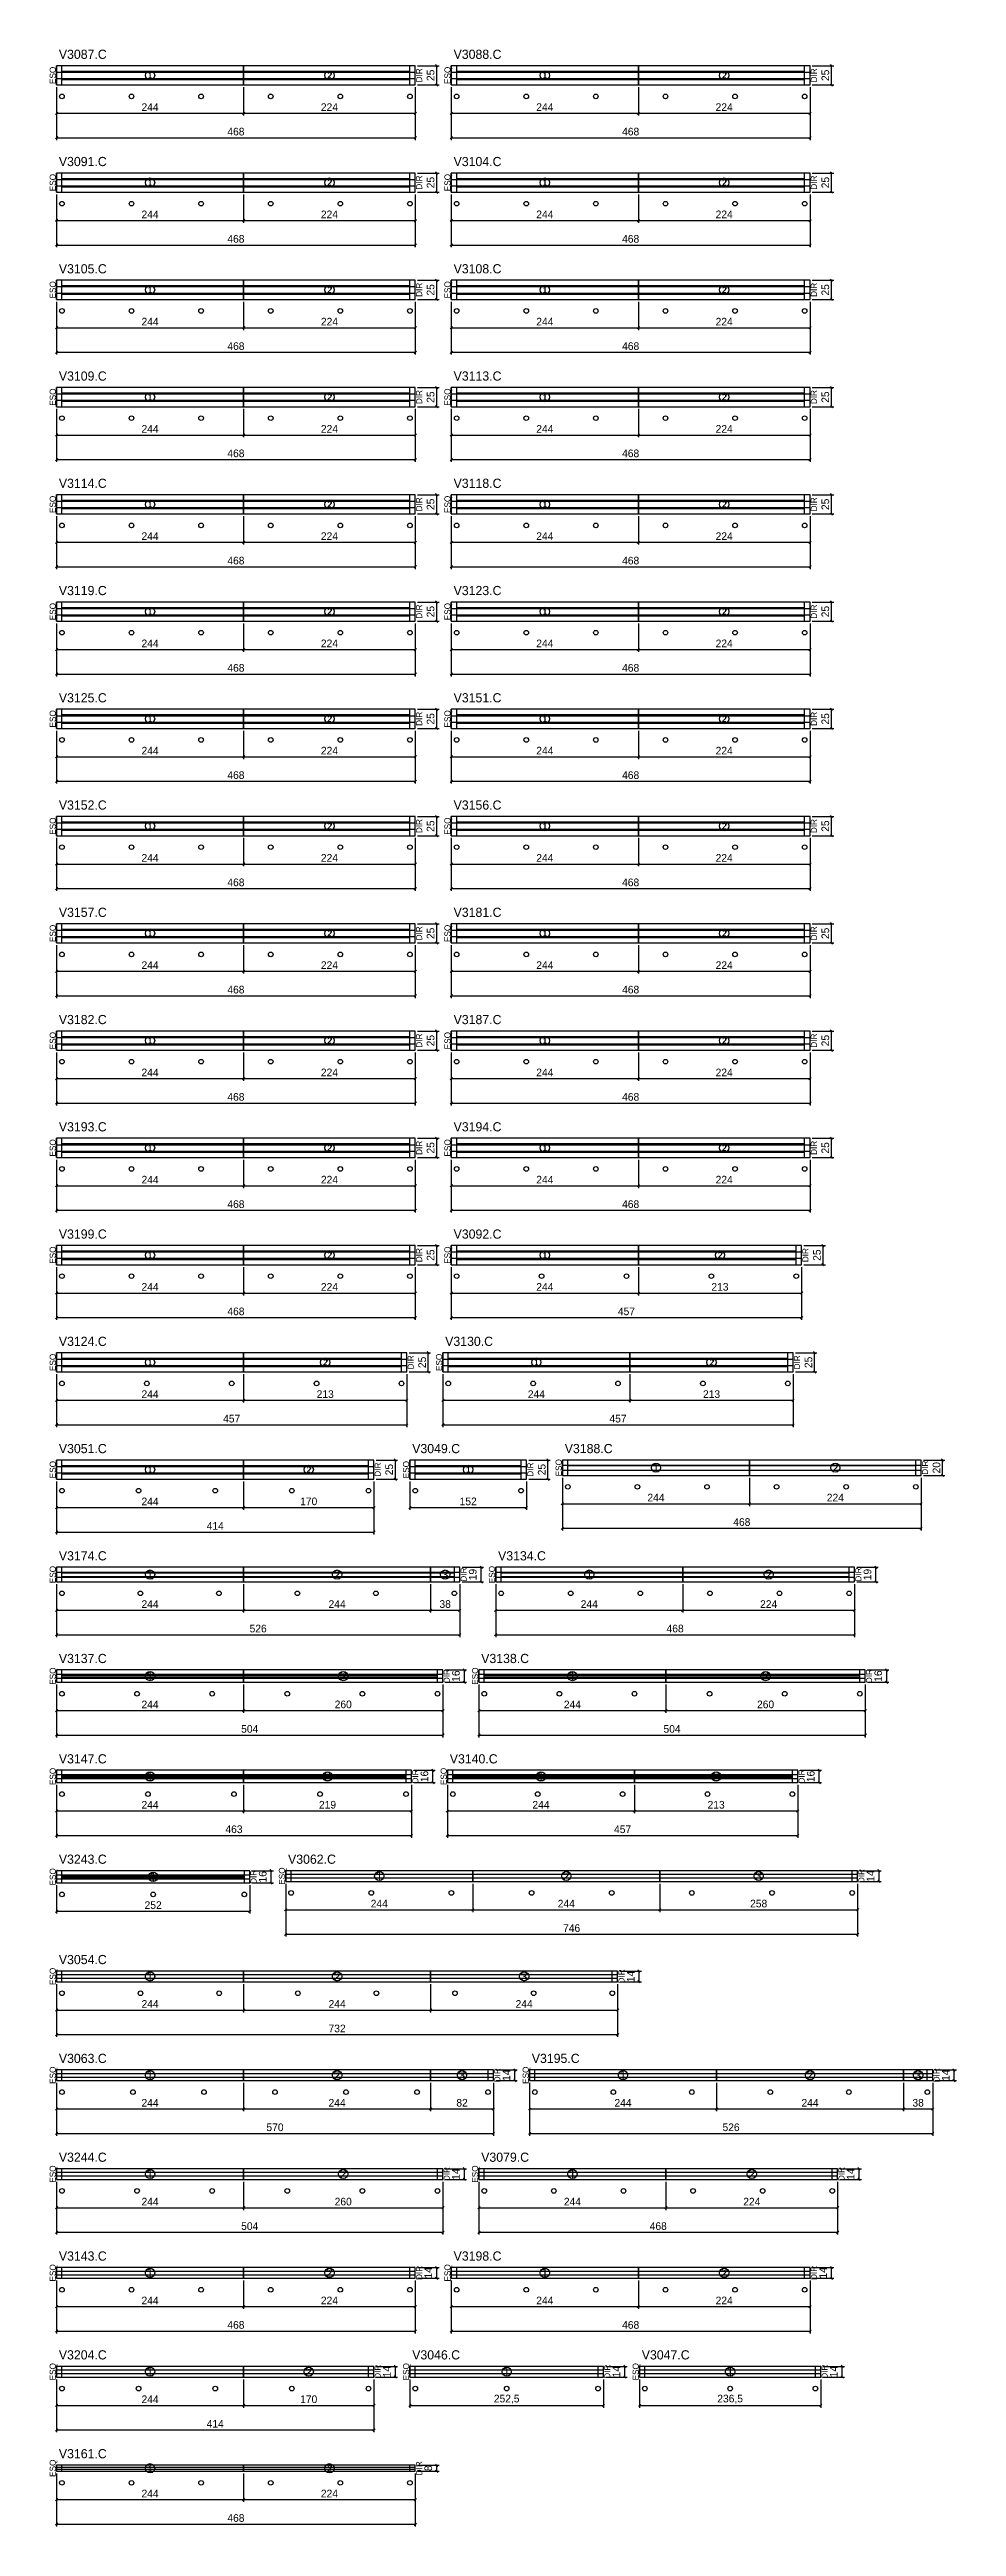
# Model space of a CAD drawing. Extents: x -10500 to 3070, y -5275 to 1250.
# Drawn here: x -9 to 1174, y -5275 to -2042 of the extents above; entities that cross this region are included whole.
import ezdxf
from ezdxf.enums import TextEntityAlignment as Align

# ---------------------------------------------------------------- set-up
doc = ezdxf.new("R2010")
doc.units = 0
for name, color, linetype in [('5', 5, 'Continuous'), ('COTA', 241, 'Continuous'), ('Escoras', 224, 'Continuous'), ('NOMENCLATURA', 7, 'Continuous'), ('Painéis', 200, 'Continuous'), ('SARR_2.2x7', 40, 'Continuous'), ('SARR_EDITAR', 141, 'Continuous')]:
    doc.layers.add(name, color=color, linetype=linetype)
doc.dimstyles.new('PAINEL', dxfattribs={"dimtxt": 10, "dimasz": 3, "dimexe": 3, "dimexo": 3, "dimgap": 3, "dimtad": 1, "dimblk": 'OBLIQUE', "dimblk1": 'OBLIQUE', "dimcen": 2.5, "dimclrd": 4, "dimclre": 4, "dimclrt": 240, "dimazin": 3, "dimtfac": 1, "dimtmove": 0, "dimatfit": 3})

# ---------------------------------------------------------------- blocks, each defined once
blk = doc.blocks.new('nf1')
blk.add_circle((0, 0), 6)
blk.add_text('1', height=7).set_placement((0, 0), align=Align.MIDDLE_CENTER)
blk = doc.blocks.new('nf2')
blk.add_circle((0, 0), 6)
blk.add_text('2', height=7).set_placement((0, 0), align=Align.MIDDLE_CENTER)
blk = doc.blocks.new('_OBLIQUE')
at = {"color": 0, "linetype": 'BYBLOCK'}
blk.add_line((-0.5, -0.5), (0.5, 0.5), dxfattribs=at)
blk = doc.blocks.new('nf3')
blk.add_circle((0, 0), 6)
blk.add_text('3', height=7).set_placement((0, 0), align=Align.MIDDLE_CENTER)

msp = doc.modelspace()

# ---------------------------------------------------------------- linework, layer by layer
at = {"layer": 'Escoras'}
for centre in [(7, -2103), (97.8, -2103), (188.6, -2103), (279.4, -2103), (370.2, -2103), (461, -2103), (522, -2103), (612.8, -2103), (703.6, -2103), (794.4, -2103), (885.2, -2103), (976, -2103), (7, -2243), (97.8, -2243), (188.6, -2243), (279.4, -2243), (370.2, -2243), (461, -2243), (522, -2243), (612.8, -2243), (703.6, -2243), (794.4, -2243), (885.2, -2243), (976, -2243), (7, -2383), (97.8, -2383), (188.6, -2383), (279.4, -2383), (370.2, -2383), (461, -2383), (522, -2383), (612.8, -2383), (703.6, -2383), (794.4, -2383), (885.2, -2383), (976, -2383), (7, -2523), (97.8, -2523), (188.6, -2523), (279.4, -2523), (370.2, -2523), (461, -2523), (522, -2523), (612.8, -2523), (703.6, -2523), (794.4, -2523), (885.2, -2523), (976, -2523), (7, -2663), (97.8, -2663), (188.6, -2663), (279.4, -2663), (370.2, -2663), (461, -2663), (522, -2663), (612.8, -2663), (703.6, -2663), (794.4, -2663), (885.2, -2663), (976, -2663), (7, -2803), (97.8, -2803), (188.6, -2803), (279.4, -2803), (370.2, -2803), (461, -2803), (522, -2803), (612.8, -2803), (703.6, -2803), (794.4, -2803), (885.2, -2803), (976, -2803), (7, -2943), (97.8, -2943), (188.6, -2943), (279.4, -2943), (370.2, -2943), (461, -2943), (522, -2943), (612.8, -2943), (703.6, -2943), (794.4, -2943), (885.2, -2943), (976, -2943), (7, -3083), (97.8, -3083), (188.6, -3083), (279.4, -3083), (370.2, -3083), (461, -3083), (522, -3083), (612.8, -3083), (703.6, -3083), (794.4, -3083), (885.2, -3083), (976, -3083), (7, -3223), (97.8, -3223), (188.6, -3223), (279.4, -3223), (370.2, -3223), (461, -3223), (522, -3223), (612.8, -3223), (703.6, -3223), (794.4, -3223), (885.2, -3223), (976, -3223), (7, -3363), (97.8, -3363), (188.6, -3363), (279.4, -3363), (370.2, -3363), (461, -3363), (522, -3363), (612.8, -3363), (703.6, -3363), (794.4, -3363), (885.2, -3363), (976, -3363), (7, -3503), (97.8, -3503), (188.6, -3503), (279.4, -3503), (370.2, -3503), (461, -3503), (522, -3503), (612.8, -3503), (703.6, -3503), (794.4, -3503), (885.2, -3503), (976, -3503), (7, -3643), (97.8, -3643), (188.6, -3643), (279.4, -3643), (370.2, -3643), (461, -3643), (522, -3643), (632.75, -3643), (743.5, -3643), (854.25, -3643), (965, -3643), (7, -3783), (117.75, -3783), (228.5, -3783), (339.25, -3783), (450, -3783), (511, -3783), (621.75, -3783), (732.5, -3783), (843.25, -3783), (954, -3783), (7, -3923), (107, -3923), (207, -3923), (307, -3923), (407, -3923), (468, -3923), (606, -3923), (667, -3918), (757.8, -3918), (848.6, -3918), (939.4, -3918), (1030.2, -3918), (1121, -3918), (7, -4057), (109.4, -4057), (211.8, -4057), (314.2, -4057), (416.6, -4057), (519, -4057), (580, -4057), (670.8, -4057), (761.6, -4057), (852.4, -4057), (943.2, -4057), (1034, -4057), (7, -4188), (105, -4188), (203, -4188), (301, -4188), (399, -4188), (497, -4188), (558, -4188), (656, -4188), (754, -4188), (852, -4188), (950, -4188), (1048, -4188), (7, -4319), (119.25, -4319), (231.5, -4319), (343.75, -4319), (456, -4319), (517, -4319), (627.75, -4319), (738.5, -4319), (849.25, -4319), (960, -4319), (7, -4450), (126, -4450), (245, -4450), (306, -4448), (410.571, -4448), (515.143, -4448), (619.714, -4448), (724.286, -4448), (828.857, -4448), (933.429, -4448), (1038, -4448), (7, -4579), (109.571, -4579), (212.143, -4579), (314.714, -4579), (417.286, -4579), (519.857, -4579), (622.429, -4579), (725, -4579), (7, -4708), (99.667, -4708), (192.333, -4708), (285, -4708), (377.667, -4708), (470.333, -4708), (563, -4708), (624, -4708), (726.4, -4708), (828.8, -4708), (931.2, -4708), (1033.6, -4708), (1136, -4708), (7, -4837), (105, -4837), (203, -4837), (301, -4837), (399, -4837), (497, -4837), (558, -4837), (648.8, -4837), (739.6, -4837), (830.4, -4837), (921.2, -4837), (1012, -4837), (7, -4966), (97.8, -4966), (188.6, -4966), (279.4, -4966), (370.2, -4966), (461, -4966), (522, -4966), (612.8, -4966), (703.6, -4966), (794.4, -4966), (885.2, -4966), (976, -4966), (7, -5095), (107, -5095), (207, -5095), (307, -5095), (407, -5095), (468, -5095), (587.25, -5095), (706.5, -5095), (767.5, -5095), (878.75, -5095), (990, -5095), (7, -5218), (97.8, -5218), (188.6, -5218), (279.4, -5218), (370.2, -5218), (461, -5218)]:
    msp.add_circle(centre, 3, dxfattribs=at)
at = {"layer": 'Painéis'}
for p, q in [((244, -2088), (244, -2063)), ((759, -2088), (759, -2063)), ((0, -2071.333), (244, -2071.333)), ((0, -2079.667), (244, -2079.667)), ((244, -2071.333), (468, -2071.333)), ((244, -2079.667), (468, -2079.667)), ((515, -2071.333), (759, -2071.333)), ((515, -2079.667), (759, -2079.667)), ((759, -2071.333), (983, -2071.333)), ((759, -2079.667), (983, -2079.667)), ((0, -2211.333), (244, -2211.333)), ((0, -2219.667), (244, -2219.667)), ((244, -2228), (244, -2203)), ((244, -2211.333), (468, -2211.333)), ((244, -2219.667), (468, -2219.667)), ((515, -2211.333), (759, -2211.333)), ((515, -2219.667), (759, -2219.667)), ((759, -2228), (759, -2203)), ((759, -2211.333), (983, -2211.333)), ((759, -2219.667), (983, -2219.667)), ((0, -2351.333), (244, -2351.333)), ((0, -2359.667), (244, -2359.667)), ((244, -2368), (244, -2343)), ((244, -2351.333), (468, -2351.333)), ((244, -2359.667), (468, -2359.667)), ((515, -2351.333), (759, -2351.333)), ((515, -2359.667), (759, -2359.667)), ((759, -2368), (759, -2343)), ((759, -2351.333), (983, -2351.333)), ((759, -2359.667), (983, -2359.667)), ((244, -2508), (244, -2483)), ((759, -2508), (759, -2483)), ((0, -2491.333), (244, -2491.333)), ((0, -2499.667), (244, -2499.667)), ((244, -2491.333), (468, -2491.333)), ((244, -2499.667), (468, -2499.667)), ((515, -2491.333), (759, -2491.333)), ((515, -2499.667), (759, -2499.667)), ((759, -2491.333), (983, -2491.333)), ((759, -2499.667), (983, -2499.667)), ((0, -2631.333), (244, -2631.333)), ((0, -2639.667), (244, -2639.667)), ((244, -2648), (244, -2623)), ((244, -2631.333), (468, -2631.333)), ((244, -2639.667), (468, -2639.667)), ((515, -2631.333), (759, -2631.333)), ((515, -2639.667), (759, -2639.667)), ((759, -2648), (759, -2623)), ((759, -2631.333), (983, -2631.333)), ((759, -2639.667), (983, -2639.667)), ((0, -2771.333), (244, -2771.333)), ((0, -2779.667), (244, -2779.667)), ((244, -2788), (244, -2763)), ((244, -2771.333), (468, -2771.333)), ((244, -2779.667), (468, -2779.667)), ((515, -2771.333), (759, -2771.333)), ((515, -2779.667), (759, -2779.667)), ((759, -2788), (759, -2763)), ((759, -2771.333), (983, -2771.333)), ((759, -2779.667), (983, -2779.667)), ((244, -2928), (244, -2903)), ((759, -2928), (759, -2903)), ((0, -2911.333), (244, -2911.333)), ((0, -2919.667), (244, -2919.667)), ((244, -2911.333), (468, -2911.333)), ((244, -2919.667), (468, -2919.667)), ((515, -2911.333), (759, -2911.333)), ((515, -2919.667), (759, -2919.667)), ((759, -2911.333), (983, -2911.333)), ((759, -2919.667), (983, -2919.667)), ((0, -3051.333), (244, -3051.333)), ((0, -3059.667), (244, -3059.667)), ((244, -3068), (244, -3043)), ((244, -3051.333), (468, -3051.333)), ((244, -3059.667), (468, -3059.667)), ((515, -3051.333), (759, -3051.333)), ((515, -3059.667), (759, -3059.667)), ((759, -3068), (759, -3043)), ((759, -3051.333), (983, -3051.333)), ((759, -3059.667), (983, -3059.667)), ((0, -3191.333), (244, -3191.333)), ((0, -3199.667), (244, -3199.667)), ((244, -3208), (244, -3183)), ((244, -3191.333), (468, -3191.333)), ((244, -3199.667), (468, -3199.667)), ((515, -3191.333), (759, -3191.333)), ((515, -3199.667), (759, -3199.667)), ((759, -3208), (759, -3183)), ((759, -3191.333), (983, -3191.333)), ((759, -3199.667), (983, -3199.667)), ((244, -3348), (244, -3323)), ((759, -3348), (759, -3323)), ((0, -3331.333), (244, -3331.333)), ((0, -3339.667), (244, -3339.667)), ((244, -3331.333), (468, -3331.333)), ((244, -3339.667), (468, -3339.667)), ((515, -3331.333), (759, -3331.333)), ((515, -3339.667), (759, -3339.667)), ((759, -3331.333), (983, -3331.333)), ((759, -3339.667), (983, -3339.667)), ((0, -3471.333), (244, -3471.333)), ((0, -3479.667), (244, -3479.667)), ((244, -3488), (244, -3463)), ((244, -3471.333), (468, -3471.333)), ((244, -3479.667), (468, -3479.667)), ((515, -3471.333), (759, -3471.333)), ((515, -3479.667), (759, -3479.667)), ((759, -3488), (759, -3463)), ((759, -3471.333), (983, -3471.333)), ((759, -3479.667), (983, -3479.667)), ((0, -3611.333), (244, -3611.333)), ((0, -3619.667), (244, -3619.667)), ((244, -3628), (244, -3603)), ((244, -3611.333), (468, -3611.333)), ((244, -3619.667), (468, -3619.667)), ((515, -3611.333), (759, -3611.333)), ((515, -3619.667), (759, -3619.667)), ((759, -3628), (759, -3603)), ((759, -3611.333), (972, -3611.333)), ((759, -3619.667), (972, -3619.667)), ((244, -3768), (244, -3743)), ((748, -3768), (748, -3743)), ((0, -3751.333), (244, -3751.333)), ((0, -3759.667), (244, -3759.667)), ((244, -3751.333), (457, -3751.333)), ((244, -3759.667), (457, -3759.667)), ((504, -3751.333), (748, -3751.333)), ((504, -3759.667), (748, -3759.667)), ((748, -3751.333), (961, -3751.333)), ((748, -3759.667), (961, -3759.667)), ((0, -3891.333), (244, -3891.333)), ((0, -3899.667), (244, -3899.667)), ((244, -3908), (244, -3883)), ((244, -3891.333), (414, -3891.333)), ((244, -3899.667), (414, -3899.667)), ((461, -3891.333), (613, -3891.333)), ((461, -3899.667), (613, -3899.667)), ((660, -3889.667), (904, -3889.667)), ((660, -3896.333), (904, -3896.333)), ((904, -3903), (904, -3883)), ((904, -3889.667), (1128, -3889.667)), ((904, -3896.333), (1128, -3896.333)), ((0, -4029.333), (244, -4029.333)), ((0, -4035.667), (244, -4035.667)), ((244, -4042), (244, -4023)), ((244, -4029.333), (488, -4029.333)), ((244, -4035.667), (488, -4035.667)), ((488, -4042), (488, -4023)), ((488, -4029.333), (526, -4029.333)), ((488, -4035.667), (526, -4035.667)), ((573, -4029.333), (817, -4029.333)), ((573, -4035.667), (817, -4035.667)), ((817, -4042), (817, -4023)), ((817, -4029.333), (1041, -4029.333)), ((817, -4035.667), (1041, -4035.667)), ((0, -4162.333), (244, -4162.333)), ((0, -4167.667), (244, -4167.667)), ((244, -4173), (244, -4157)), ((244, -4162.333), (504, -4162.333)), ((244, -4167.667), (504, -4167.667)), ((551, -4162.333), (795, -4162.333)), ((551, -4167.667), (795, -4167.667)), ((795, -4173), (795, -4157)), ((795, -4162.333), (1055, -4162.333)), ((795, -4167.667), (1055, -4167.667)), ((0, -4293.333), (244, -4293.333)), ((0, -4298.667), (244, -4298.667)), ((244, -4304), (244, -4288)), ((244, -4293.333), (463, -4293.333)), ((244, -4298.667), (463, -4298.667)), ((510, -4293.333), (754, -4293.333)), ((510, -4298.667), (754, -4298.667)), ((754, -4304), (754, -4288)), ((754, -4293.333), (967, -4293.333)), ((754, -4298.667), (967, -4298.667)), ((0, -4424.333), (252, -4424.333)), ((299, -4423.667), (543, -4423.667)), ((299, -4428.333), (543, -4428.333)), ((543, -4433), (543, -4419)), ((543, -4423.667), (787, -4423.667)), ((543, -4428.333), (787, -4428.333)), ((787, -4433), (787, -4419)), ((787, -4423.667), (1045, -4423.667)), ((787, -4428.333), (1045, -4428.333)), ((0, -4429.667), (252, -4429.667)), ((0, -4554.667), (244, -4554.667)), ((244, -4564), (244, -4550)), ((244, -4554.667), (488, -4554.667)), ((488, -4564), (488, -4550)), ((488, -4554.667), (732, -4554.667)), ((0, -4559.333), (244, -4559.333)), ((244, -4559.333), (488, -4559.333)), ((488, -4559.333), (732, -4559.333)), ((0, -4683.667), (244, -4683.667)), ((244, -4693), (244, -4679)), ((244, -4683.667), (488, -4683.667)), ((488, -4693), (488, -4679)), ((488, -4683.667), (570, -4683.667)), ((617, -4683.667), (861, -4683.667)), ((861, -4693), (861, -4679)), ((861, -4683.667), (1105, -4683.667)), ((1105, -4693), (1105, -4679)), ((1105, -4683.667), (1143, -4683.667)), ((0, -4688.333), (244, -4688.333)), ((244, -4688.333), (488, -4688.333)), ((488, -4688.333), (570, -4688.333)), ((617, -4688.333), (861, -4688.333)), ((861, -4688.333), (1105, -4688.333)), ((1105, -4688.333), (1143, -4688.333)), ((0, -4812.667), (244, -4812.667)), ((0, -4817.333), (244, -4817.333)), ((244, -4822), (244, -4808)), ((244, -4812.667), (504, -4812.667)), ((244, -4817.333), (504, -4817.333)), ((551, -4812.667), (795, -4812.667)), ((551, -4817.333), (795, -4817.333)), ((795, -4822), (795, -4808)), ((795, -4812.667), (1019, -4812.667)), ((795, -4817.333), (1019, -4817.333)), ((0, -4941.667), (244, -4941.667)), ((0, -4946.333), (244, -4946.333)), ((244, -4951), (244, -4937)), ((244, -4941.667), (468, -4941.667)), ((244, -4946.333), (468, -4946.333)), ((515, -4941.667), (759, -4941.667)), ((515, -4946.333), (759, -4946.333)), ((759, -4951), (759, -4937)), ((759, -4941.667), (983, -4941.667)), ((759, -4946.333), (983, -4946.333)), ((0, -5070.667), (244, -5070.667)), ((0, -5075.333), (244, -5075.333)), ((244, -5080), (244, -5066)), ((244, -5070.667), (414, -5070.667)), ((244, -5075.333), (414, -5075.333)), ((461, -5070.667), (713.5, -5070.667)), ((461, -5075.333), (713.5, -5075.333)), ((760.5, -5070.667), (997, -5070.667)), ((760.5, -5075.333), (997, -5075.333)), ((0, -5197.667), (244, -5197.667)), ((0, -5200.333), (244, -5200.333)), ((244, -5203), (244, -5195)), ((244, -5197.667), (468, -5197.667)), ((244, -5200.333), (468, -5200.333))]:
    msp.add_line(p, q, dxfattribs=at)
for points in [[(0, -2088), (244, -2088), (244, -2063), (0, -2063)], [(244, -2088), (468, -2088), (468, -2063), (244, -2063)], [(515, -2088), (759, -2088), (759, -2063), (515, -2063)], [(759, -2088), (983, -2088), (983, -2063), (759, -2063)], [(0, -2228), (244, -2228), (244, -2203), (0, -2203)], [(244, -2228), (468, -2228), (468, -2203), (244, -2203)], [(515, -2228), (759, -2228), (759, -2203), (515, -2203)], [(759, -2228), (983, -2228), (983, -2203), (759, -2203)], [(0, -2368), (244, -2368), (244, -2343), (0, -2343)], [(244, -2368), (468, -2368), (468, -2343), (244, -2343)], [(515, -2368), (759, -2368), (759, -2343), (515, -2343)], [(759, -2368), (983, -2368), (983, -2343), (759, -2343)], [(0, -2508), (244, -2508), (244, -2483), (0, -2483)], [(244, -2508), (468, -2508), (468, -2483), (244, -2483)], [(515, -2508), (759, -2508), (759, -2483), (515, -2483)], [(759, -2508), (983, -2508), (983, -2483), (759, -2483)], [(0, -2648), (244, -2648), (244, -2623), (0, -2623)], [(244, -2648), (468, -2648), (468, -2623), (244, -2623)], [(515, -2648), (759, -2648), (759, -2623), (515, -2623)], [(759, -2648), (983, -2648), (983, -2623), (759, -2623)], [(0, -2788), (244, -2788), (244, -2763), (0, -2763)], [(244, -2788), (468, -2788), (468, -2763), (244, -2763)], [(515, -2788), (759, -2788), (759, -2763), (515, -2763)], [(759, -2788), (983, -2788), (983, -2763), (759, -2763)], [(0, -2928), (244, -2928), (244, -2903), (0, -2903)], [(244, -2928), (468, -2928), (468, -2903), (244, -2903)], [(515, -2928), (759, -2928), (759, -2903), (515, -2903)], [(759, -2928), (983, -2928), (983, -2903), (759, -2903)], [(0, -3068), (244, -3068), (244, -3043), (0, -3043)], [(244, -3068), (468, -3068), (468, -3043), (244, -3043)], [(515, -3068), (759, -3068), (759, -3043), (515, -3043)], [(759, -3068), (983, -3068), (983, -3043), (759, -3043)], [(0, -3208), (244, -3208), (244, -3183), (0, -3183)], [(244, -3208), (468, -3208), (468, -3183), (244, -3183)], [(515, -3208), (759, -3208), (759, -3183), (515, -3183)], [(759, -3208), (983, -3208), (983, -3183), (759, -3183)], [(0, -3348), (244, -3348), (244, -3323), (0, -3323)], [(244, -3348), (468, -3348), (468, -3323), (244, -3323)], [(515, -3348), (759, -3348), (759, -3323), (515, -3323)], [(759, -3348), (983, -3348), (983, -3323), (759, -3323)], [(0, -3488), (244, -3488), (244, -3463), (0, -3463)], [(244, -3488), (468, -3488), (468, -3463), (244, -3463)], [(515, -3488), (759, -3488), (759, -3463), (515, -3463)], [(759, -3488), (983, -3488), (983, -3463), (759, -3463)], [(0, -3628), (244, -3628), (244, -3603), (0, -3603)], [(244, -3628), (468, -3628), (468, -3603), (244, -3603)], [(515, -3628), (759, -3628), (759, -3603), (515, -3603)], [(759, -3628), (972, -3628), (972, -3603), (759, -3603)], [(0, -3768), (244, -3768), (244, -3743), (0, -3743)], [(244, -3768), (457, -3768), (457, -3743), (244, -3743)], [(504, -3768), (748, -3768), (748, -3743), (504, -3743)], [(748, -3768), (961, -3768), (961, -3743), (748, -3743)], [(0, -3908), (244, -3908), (244, -3883), (0, -3883)], [(244, -3908), (414, -3908), (414, -3883), (244, -3883)], [(461, -3908), (613, -3908), (613, -3883), (461, -3883)], [(660, -3903), (904, -3903), (904, -3883), (660, -3883)], [(904, -3903), (1128, -3903), (1128, -3883), (904, -3883)], [(0, -4042), (244, -4042), (244, -4023), (0, -4023)], [(244, -4042), (488, -4042), (488, -4023), (244, -4023)], [(488, -4042), (526, -4042), (526, -4023), (488, -4023)], [(573, -4042), (817, -4042), (817, -4023), (573, -4023)], [(817, -4042), (1041, -4042), (1041, -4023), (817, -4023)], [(0, -4173), (244, -4173), (244, -4157), (0, -4157)], [(244, -4173), (504, -4173), (504, -4157), (244, -4157)], [(551, -4173), (795, -4173), (795, -4157), (551, -4157)], [(795, -4173), (1055, -4173), (1055, -4157), (795, -4157)], [(0, -4304), (244, -4304), (244, -4288), (0, -4288)], [(244, -4304), (463, -4304), (463, -4288), (244, -4288)], [(510, -4304), (754, -4304), (754, -4288), (510, -4288)], [(754, -4304), (967, -4304), (967, -4288), (754, -4288)], [(0, -4435), (252, -4435), (252, -4419), (0, -4419)], [(299, -4433), (543, -4433), (543, -4419), (299, -4419)], [(543, -4433), (787, -4433), (787, -4419), (543, -4419)], [(787, -4433), (1045, -4433), (1045, -4419), (787, -4419)], [(0, -4564), (244, -4564), (244, -4550), (0, -4550)], [(244, -4564), (488, -4564), (488, -4550), (244, -4550)], [(488, -4564), (732, -4564), (732, -4550), (488, -4550)], [(0, -4693), (244, -4693), (244, -4679), (0, -4679)], [(244, -4693), (488, -4693), (488, -4679), (244, -4679)], [(488, -4693), (570, -4693), (570, -4679), (488, -4679)], [(617, -4693), (861, -4693), (861, -4679), (617, -4679)], [(861, -4693), (1105, -4693), (1105, -4679), (861, -4679)], [(1105, -4693), (1143, -4693), (1143, -4679), (1105, -4679)], [(0, -4822), (244, -4822), (244, -4808), (0, -4808)], [(244, -4822), (504, -4822), (504, -4808), (244, -4808)], [(551, -4822), (795, -4822), (795, -4808), (551, -4808)], [(795, -4822), (1019, -4822), (1019, -4808), (795, -4808)], [(0, -4951), (244, -4951), (244, -4937), (0, -4937)], [(244, -4951), (468, -4951), (468, -4937), (244, -4937)], [(515, -4951), (759, -4951), (759, -4937), (515, -4937)], [(759, -4951), (983, -4951), (983, -4937), (759, -4937)], [(0, -5080), (244, -5080), (244, -5066), (0, -5066)], [(244, -5080), (414, -5080), (414, -5066), (244, -5066)], [(461, -5080), (713.5, -5080), (713.5, -5066), (461, -5066)], [(760.5, -5080), (997, -5080), (997, -5066), (760.5, -5066)], [(0, -5203), (244, -5203), (244, -5195), (0, -5195)], [(244, -5203), (468, -5203), (468, -5195), (244, -5195)]]:
    msp.add_lwpolyline(points, close=True, dxfattribs=at)
at = {"layer": 'SARR_2.2x7'}
for p, q in [((7, -2088), (7, -2063)), ((461, -2088), (461, -2063)), ((522, -2088), (522, -2063)), ((976, -2088), (976, -2063)), ((7, -2070), (244, -2070)), ((7, -2081), (244, -2081)), ((244, -2070), (461, -2070)), ((244, -2081), (461, -2081)), ((522, -2070), (759, -2070)), ((522, -2081), (759, -2081)), ((759, -2070), (976, -2070)), ((759, -2081), (976, -2081)), ((7, -2228), (7, -2203)), ((7, -2210), (244, -2210)), ((7, -2221), (244, -2221)), ((244, -2210), (461, -2210)), ((244, -2221), (461, -2221)), ((461, -2228), (461, -2203)), ((522, -2228), (522, -2203)), ((522, -2210), (759, -2210)), ((522, -2221), (759, -2221)), ((759, -2210), (976, -2210)), ((759, -2221), (976, -2221)), ((976, -2228), (976, -2203)), ((7, -2368), (7, -2343)), ((7, -2350), (244, -2350)), ((244, -2350), (461, -2350)), ((461, -2368), (461, -2343)), ((522, -2368), (522, -2343)), ((522, -2350), (759, -2350)), ((759, -2350), (976, -2350)), ((976, -2368), (976, -2343)), ((7, -2361), (244, -2361)), ((244, -2361), (461, -2361)), ((522, -2361), (759, -2361)), ((759, -2361), (976, -2361)), ((7, -2508), (7, -2483)), ((461, -2508), (461, -2483)), ((522, -2508), (522, -2483)), ((976, -2508), (976, -2483)), ((7, -2490), (244, -2490)), ((7, -2501), (244, -2501)), ((244, -2490), (461, -2490)), ((244, -2501), (461, -2501)), ((522, -2490), (759, -2490)), ((522, -2501), (759, -2501)), ((759, -2490), (976, -2490)), ((759, -2501), (976, -2501)), ((7, -2648), (7, -2623)), ((7, -2630), (244, -2630)), ((7, -2641), (244, -2641)), ((244, -2630), (461, -2630)), ((244, -2641), (461, -2641)), ((461, -2648), (461, -2623)), ((522, -2648), (522, -2623)), ((522, -2630), (759, -2630)), ((522, -2641), (759, -2641)), ((759, -2630), (976, -2630)), ((759, -2641), (976, -2641)), ((976, -2648), (976, -2623)), ((7, -2788), (7, -2763)), ((7, -2770), (244, -2770)), ((244, -2770), (461, -2770)), ((461, -2788), (461, -2763)), ((522, -2788), (522, -2763)), ((522, -2770), (759, -2770)), ((759, -2770), (976, -2770)), ((976, -2788), (976, -2763)), ((7, -2781), (244, -2781)), ((244, -2781), (461, -2781)), ((522, -2781), (759, -2781)), ((759, -2781), (976, -2781)), ((7, -2928), (7, -2903)), ((461, -2928), (461, -2903)), ((522, -2928), (522, -2903)), ((976, -2928), (976, -2903)), ((7, -2910), (244, -2910)), ((7, -2921), (244, -2921)), ((244, -2910), (461, -2910)), ((244, -2921), (461, -2921)), ((522, -2910), (759, -2910)), ((522, -2921), (759, -2921)), ((759, -2910), (976, -2910)), ((759, -2921), (976, -2921)), ((7, -3068), (7, -3043)), ((7, -3050), (244, -3050)), ((7, -3061), (244, -3061)), ((244, -3050), (461, -3050)), ((244, -3061), (461, -3061)), ((461, -3068), (461, -3043)), ((522, -3068), (522, -3043)), ((522, -3050), (759, -3050)), ((522, -3061), (759, -3061)), ((759, -3050), (976, -3050)), ((759, -3061), (976, -3061)), ((976, -3068), (976, -3043)), ((7, -3208), (7, -3183)), ((7, -3190), (244, -3190)), ((244, -3190), (461, -3190)), ((461, -3208), (461, -3183)), ((522, -3208), (522, -3183)), ((522, -3190), (759, -3190)), ((759, -3190), (976, -3190)), ((976, -3208), (976, -3183)), ((7, -3201), (244, -3201)), ((244, -3201), (461, -3201)), ((522, -3201), (759, -3201)), ((759, -3201), (976, -3201)), ((7, -3348), (7, -3323)), ((7, -3330), (244, -3330)), ((244, -3330), (461, -3330)), ((461, -3348), (461, -3323)), ((522, -3348), (522, -3323)), ((522, -3330), (759, -3330)), ((759, -3330), (976, -3330)), ((976, -3348), (976, -3323)), ((7, -3341), (244, -3341)), ((244, -3341), (461, -3341)), ((522, -3341), (759, -3341)), ((759, -3341), (976, -3341)), ((7, -3488), (7, -3463)), ((7, -3470), (244, -3470)), ((7, -3481), (244, -3481)), ((244, -3470), (461, -3470)), ((244, -3481), (461, -3481)), ((461, -3488), (461, -3463)), ((522, -3488), (522, -3463)), ((522, -3470), (759, -3470)), ((522, -3481), (759, -3481)), ((759, -3470), (976, -3470)), ((759, -3481), (976, -3481)), ((976, -3488), (976, -3463)), ((7, -3628), (7, -3603)), ((7, -3610), (244, -3610)), ((7, -3621), (244, -3621)), ((244, -3610), (461, -3610)), ((244, -3621), (461, -3621)), ((461, -3628), (461, -3603)), ((522, -3628), (522, -3603)), ((522, -3610), (759, -3610)), ((522, -3621), (759, -3621)), ((759, -3610), (965, -3610)), ((759, -3621), (965, -3621)), ((965, -3628), (965, -3603)), ((7, -3768), (7, -3743)), ((7, -3750), (244, -3750)), ((244, -3750), (450, -3750)), ((450, -3768), (450, -3743)), ((511, -3768), (511, -3743)), ((511, -3750), (748, -3750)), ((748, -3750), (954, -3750)), ((954, -3768), (954, -3743)), ((7, -3761), (244, -3761)), ((244, -3761), (450, -3761)), ((511, -3761), (748, -3761)), ((748, -3761), (954, -3761)), ((7, -3908), (7, -3883)), ((7, -3890), (244, -3890)), ((7, -3901), (244, -3901)), ((244, -3890), (407, -3890)), ((244, -3901), (407, -3901)), ((407, -3908), (407, -3883)), ((468, -3908), (468, -3883)), ((468, -3890), (606, -3890)), ((468, -3901), (606, -3901)), ((606, -3908), (606, -3883)), ((667, -3903), (667, -3883)), ((667, -3890), (904, -3890)), ((667, -3896), (904, -3896)), ((904, -3890), (1121, -3890)), ((904, -3896), (1121, -3896)), ((1121, -3903), (1121, -3883)), ((7, -4042), (7, -4023)), ((7, -4030), (244, -4030)), ((7, -4035), (244, -4035)), ((244, -4030), (488, -4030)), ((244, -4035), (488, -4035)), ((488, -4030), (519, -4030)), ((488, -4035), (519, -4035)), ((519, -4042), (519, -4023)), ((580, -4042), (580, -4023)), ((580, -4030), (817, -4030)), ((580, -4035), (817, -4035)), ((817, -4030), (1034, -4030)), ((817, -4035), (1034, -4035)), ((1034, -4042), (1034, -4023)), ((7, -4173), (7, -4157)), ((7, -4164), (244, -4164)), ((7, -4166), (244, -4166)), ((244, -4164), (497, -4164)), ((244, -4166), (497, -4166)), ((497, -4173), (497, -4157)), ((558, -4173), (558, -4157)), ((558, -4164), (795, -4164)), ((558, -4166), (795, -4166)), ((795, -4164), (1048, -4164)), ((795, -4166), (1048, -4166)), ((1048, -4173), (1048, -4157)), ((7, -4304), (7, -4288)), ((7, -4295), (244, -4295)), ((7, -4297), (244, -4297)), ((244, -4295), (456, -4295)), ((244, -4297), (456, -4297)), ((456, -4304), (456, -4288)), ((517, -4304), (517, -4288)), ((517, -4295), (754, -4295)), ((517, -4297), (754, -4297)), ((754, -4295), (960, -4295)), ((754, -4297), (960, -4297)), ((960, -4304), (960, -4288)), ((7, -4435), (7, -4419)), ((7, -4426), (245, -4426)), ((7, -4428), (245, -4428)), ((245, -4435), (245, -4419)), ((306, -4433), (306, -4419)), ((1038, -4433), (1038, -4419)), ((7, -4564), (7, -4550)), ((725, -4564), (725, -4550)), ((7, -4693), (7, -4679)), ((563, -4693), (563, -4679)), ((624, -4693), (624, -4679)), ((1136, -4693), (1136, -4679)), ((7, -4822), (7, -4808)), ((497, -4822), (497, -4808)), ((558, -4822), (558, -4808)), ((1012, -4822), (1012, -4808)), ((7, -4951), (7, -4937)), ((461, -4951), (461, -4937)), ((522, -4951), (522, -4937)), ((976, -4951), (976, -4937)), ((7, -5080), (7, -5066)), ((407, -5080), (407, -5066)), ((468, -5080), (468, -5066)), ((706.5, -5080), (706.5, -5066)), ((767.5, -5080), (767.5, -5066)), ((990, -5080), (990, -5066)), ((7, -5203), (7, -5195)), ((461, -5203), (461, -5195))]:
    msp.add_line(p, q, dxfattribs=at)
at = {"layer": 'SARR_EDITAR'}
for p, q in [((0, -2088), (0, -2063)), ((468, -2088), (468, -2063)), ((515, -2088), (515, -2063)), ((983, -2088), (983, -2063)), ((0, -2228), (0, -2203)), ((468, -2228), (468, -2203)), ((515, -2228), (515, -2203)), ((983, -2228), (983, -2203)), ((0, -2368), (0, -2343)), ((468, -2368), (468, -2343)), ((515, -2368), (515, -2343)), ((983, -2368), (983, -2343)), ((0, -2508), (0, -2483)), ((468, -2508), (468, -2483)), ((515, -2508), (515, -2483)), ((983, -2508), (983, -2483)), ((0, -2648), (0, -2623)), ((468, -2648), (468, -2623)), ((515, -2648), (515, -2623)), ((983, -2648), (983, -2623)), ((0, -2788), (0, -2763)), ((468, -2788), (468, -2763)), ((515, -2788), (515, -2763)), ((983, -2788), (983, -2763)), ((0, -2928), (0, -2903)), ((468, -2928), (468, -2903)), ((515, -2928), (515, -2903)), ((983, -2928), (983, -2903)), ((0, -3068), (0, -3043)), ((468, -3068), (468, -3043)), ((515, -3068), (515, -3043)), ((983, -3068), (983, -3043)), ((0, -3208), (0, -3183)), ((468, -3208), (468, -3183)), ((515, -3208), (515, -3183)), ((983, -3208), (983, -3183)), ((0, -3348), (0, -3323)), ((468, -3348), (468, -3323)), ((515, -3348), (515, -3323)), ((983, -3348), (983, -3323)), ((0, -3488), (0, -3463)), ((468, -3488), (468, -3463)), ((515, -3488), (515, -3463)), ((983, -3488), (983, -3463)), ((0, -3628), (0, -3603)), ((468, -3628), (468, -3603)), ((515, -3628), (515, -3603)), ((972, -3628), (972, -3603)), ((0, -3768), (0, -3743)), ((457, -3768), (457, -3743)), ((504, -3768), (504, -3743)), ((961, -3768), (961, -3743)), ((0, -3908), (0, -3883)), ((414, -3908), (414, -3883)), ((461, -3908), (461, -3883)), ((613, -3908), (613, -3883)), ((660, -3903), (660, -3883)), ((1128, -3903), (1128, -3883)), ((0, -4042), (0, -4023)), ((526, -4042), (526, -4023)), ((573, -4042), (573, -4023)), ((1041, -4042), (1041, -4023)), ((0, -4173), (0, -4157)), ((504, -4173), (504, -4157)), ((551, -4173), (551, -4157)), ((1055, -4173), (1055, -4157)), ((0, -4304), (0, -4288)), ((463, -4304), (463, -4288)), ((510, -4304), (510, -4288)), ((967, -4304), (967, -4288)), ((0, -4435), (0, -4419)), ((252, -4435), (252, -4419)), ((299, -4433), (299, -4419)), ((1045, -4433), (1045, -4419)), ((0, -4564), (0, -4550)), ((732, -4564), (732, -4550)), ((0, -4693), (0, -4679)), ((570, -4693), (570, -4679)), ((617, -4693), (617, -4679)), ((1143, -4693), (1143, -4679)), ((0, -4822), (0, -4808)), ((504, -4822), (504, -4808)), ((551, -4822), (551, -4808)), ((1019, -4822), (1019, -4808)), ((0, -4951), (0, -4937)), ((468, -4951), (468, -4937)), ((515, -4951), (515, -4937)), ((983, -4951), (983, -4937)), ((0, -5080), (0, -5066)), ((414, -5080), (414, -5066)), ((461, -5080), (461, -5066)), ((713.5, -5080), (713.5, -5066)), ((760.5, -5080), (760.5, -5066)), ((997, -5080), (997, -5066)), ((0, -5203), (0, -5195)), ((468, -5203), (468, -5195))]:
    msp.add_line(p, q, dxfattribs=at)

# ---------------------------------------------------------------- block references
at = {"layer": 'COTA'}
for name, p in [('nf1', (122, -2075.5)), ('nf2', (356, -2075.5)), ('nf1', (637, -2075.5)), ('nf2', (871, -2075.5)), ('nf1', (122, -2215.5)), ('nf2', (356, -2215.5)), ('nf1', (637, -2215.5)), ('nf2', (871, -2215.5)), ('nf1', (122, -2355.5)), ('nf2', (356, -2355.5)), ('nf1', (637, -2355.5)), ('nf2', (871, -2355.5)), ('nf1', (122, -2495.5)), ('nf2', (356, -2495.5)), ('nf1', (637, -2495.5)), ('nf2', (871, -2495.5)), ('nf1', (122, -2635.5)), ('nf2', (356, -2635.5)), ('nf1', (637, -2635.5)), ('nf2', (871, -2635.5)), ('nf1', (122, -2775.5)), ('nf2', (356, -2775.5)), ('nf1', (637, -2775.5)), ('nf2', (871, -2775.5)), ('nf1', (122, -2915.5)), ('nf2', (356, -2915.5)), ('nf1', (637, -2915.5)), ('nf2', (871, -2915.5)), ('nf1', (122, -3055.5)), ('nf2', (356, -3055.5)), ('nf1', (637, -3055.5)), ('nf2', (871, -3055.5)), ('nf1', (122, -3195.5)), ('nf2', (356, -3195.5)), ('nf1', (637, -3195.5)), ('nf2', (871, -3195.5)), ('nf1', (122, -3335.5)), ('nf2', (356, -3335.5)), ('nf1', (637, -3335.5)), ('nf2', (871, -3335.5)), ('nf1', (122, -3475.5)), ('nf2', (356, -3475.5)), ('nf1', (637, -3475.5)), ('nf2', (871, -3475.5)), ('nf1', (122, -3615.5)), ('nf2', (356, -3615.5)), ('nf1', (637, -3615.5)), ('nf2', (865.5, -3615.5)), ('nf1', (122, -3755.5)), ('nf2', (350.5, -3755.5)), ('nf1', (626, -3755.5)), ('nf2', (854.5, -3755.5)), ('nf1', (122, -3895.5)), ('nf2', (329, -3895.5)), ('nf1', (537, -3895.5)), ('nf1', (782, -3893)), ('nf2', (1016, -3893)), ('nf1', (122, -4032.5)), ('nf2', (366, -4032.5)), ('nf3', (507, -4032.5)), ('nf1', (695, -4032.5)), ('nf2', (929, -4032.5)), ('nf1', (122, -4165)), ('nf2', (374, -4165)), ('nf1', (673, -4165)), ('nf2', (925, -4165)), ('nf1', (122, -4296)), ('nf2', (353.5, -4296)), ('nf1', (632, -4296)), ('nf2', (860.5, -4296)), ('nf1', (126, -4427)), ('nf1', (421, -4426)), ('nf2', (665, -4426)), ('nf3', (916, -4426)), ('nf1', (122, -4557)), ('nf2', (366, -4557)), ('nf3', (610, -4557)), ('nf1', (122, -4686)), ('nf2', (366, -4686)), ('nf3', (529, -4686)), ('nf1', (739, -4686)), ('nf2', (983, -4686)), ('nf3', (1124, -4686)), ('nf1', (122, -4815)), ('nf2', (374, -4815)), ('nf1', (673, -4815)), ('nf2', (907, -4815)), ('nf1', (122, -4944)), ('nf2', (356, -4944)), ('nf1', (637, -4944)), ('nf2', (871, -4944)), ('nf1', (122, -5073)), ('nf2', (329, -5073)), ('nf1', (587.25, -5073)), ('nf1', (878.75, -5073)), ('nf1', (122, -5199)), ('nf2', (356, -5199))]:
    msp.add_blockref(name, p, dxfattribs=at)

# ---------------------------------------------------------------- texts
at = {"layer": '5'}
for s, p in [('ESQ', (-5, -2075.5)), ('DIR', (473, -2075.5)), ('ESQ', (510, -2075.5)), ('DIR', (988, -2075.5)), ('ESQ', (-5, -2215.5)), ('DIR', (473, -2215.5)), ('ESQ', (510, -2215.5)), ('DIR', (988, -2215.5)), ('ESQ', (-5, -2355.5)), ('DIR', (473, -2355.5)), ('ESQ', (510, -2355.5)), ('DIR', (988, -2355.5)), ('ESQ', (-5, -2495.5)), ('DIR', (473, -2495.5)), ('ESQ', (510, -2495.5)), ('DIR', (988, -2495.5)), ('ESQ', (-5, -2635.5)), ('DIR', (473, -2635.5)), ('ESQ', (510, -2635.5)), ('DIR', (988, -2635.5)), ('ESQ', (-5, -2775.5)), ('DIR', (473, -2775.5)), ('ESQ', (510, -2775.5)), ('DIR', (988, -2775.5)), ('ESQ', (-5, -2915.5)), ('DIR', (473, -2915.5)), ('ESQ', (510, -2915.5)), ('DIR', (988, -2915.5)), ('ESQ', (-5, -3055.5)), ('DIR', (473, -3055.5)), ('ESQ', (510, -3055.5)), ('DIR', (988, -3055.5)), ('ESQ', (-5, -3195.5)), ('DIR', (473, -3195.5)), ('ESQ', (510, -3195.5)), ('DIR', (988, -3195.5)), ('ESQ', (-5, -3335.5)), ('DIR', (473, -3335.5)), ('ESQ', (510, -3335.5)), ('DIR', (988, -3335.5)), ('ESQ', (-5, -3475.5)), ('DIR', (473, -3475.5)), ('ESQ', (510, -3475.5)), ('DIR', (988, -3475.5)), ('ESQ', (-5, -3615.5)), ('DIR', (473, -3615.5)), ('ESQ', (510, -3615.5)), ('DIR', (977, -3615.5)), ('ESQ', (-5, -3755.5)), ('DIR', (462, -3755.5)), ('ESQ', (499, -3755.5)), ('DIR', (966, -3755.5)), ('ESQ', (-5, -3895.5)), ('DIR', (419, -3895.5)), ('ESQ', (456, -3895.5)), ('DIR', (618, -3895.5)), ('ESQ', (655, -3893)), ('DIR', (1133, -3893)), ('ESQ', (-5, -4032.5)), ('DIR', (531, -4032.5)), ('ESQ', (568, -4032.5)), ('DIR', (1046, -4032.5)), ('ESQ', (-5, -4165)), ('DIR', (509, -4165)), ('ESQ', (546, -4165)), ('DIR', (1060, -4165)), ('ESQ', (-5, -4296)), ('DIR', (468, -4296)), ('ESQ', (505, -4296)), ('DIR', (972, -4296)), ('ESQ', (-5, -4427)), ('DIR', (257, -4427)), ('ESQ', (294, -4426)), ('DIR', (1050, -4426)), ('ESQ', (-5, -4557)), ('DIR', (737, -4557)), ('ESQ', (-5, -4686)), ('DIR', (575, -4686)), ('ESQ', (612, -4686)), ('DIR', (1148, -4686)), ('ESQ', (-5, -4815)), ('DIR', (509, -4815)), ('ESQ', (546, -4815)), ('DIR', (1024, -4815)), ('ESQ', (-5, -4944)), ('DIR', (473, -4944)), ('ESQ', (510, -4944)), ('DIR', (988, -4944)), ('ESQ', (-5, -5073)), ('DIR', (419, -5073)), ('ESQ', (456, -5073)), ('DIR', (718.5, -5073)), ('ESQ', (755.5, -5073)), ('DIR', (1002, -5073)), ('ESQ', (-5, -5199)), ('DIR', (473, -5199))]:
    msp.add_text(s, height=8, rotation=90, dxfattribs=at).set_placement(p, align=Align.MIDDLE_CENTER)
for s, p in [('1', (122, -2075.5)), ('2', (356, -2075.5)), ('1', (637, -2075.5)), ('2', (871, -2075.5)), ('1', (122, -2215.5)), ('2', (356, -2215.5)), ('1', (637, -2215.5)), ('2', (871, -2215.5)), ('1', (122, -2355.5)), ('2', (356, -2355.5)), ('1', (637, -2355.5)), ('2', (871, -2355.5)), ('1', (122, -2495.5)), ('2', (356, -2495.5)), ('1', (637, -2495.5)), ('2', (871, -2495.5)), ('1', (122, -2635.5)), ('2', (356, -2635.5)), ('1', (637, -2635.5)), ('2', (871, -2635.5)), ('1', (122, -2775.5)), ('2', (356, -2775.5)), ('1', (637, -2775.5)), ('2', (871, -2775.5)), ('1', (122, -2915.5)), ('2', (356, -2915.5)), ('1', (637, -2915.5)), ('2', (871, -2915.5)), ('1', (122, -3055.5)), ('2', (356, -3055.5)), ('1', (637, -3055.5)), ('2', (871, -3055.5)), ('1', (122, -3195.5)), ('2', (356, -3195.5)), ('1', (637, -3195.5)), ('2', (871, -3195.5)), ('1', (122, -3335.5)), ('2', (356, -3335.5)), ('1', (637, -3335.5)), ('2', (871, -3335.5)), ('1', (122, -3475.5)), ('2', (356, -3475.5)), ('1', (637, -3475.5)), ('2', (871, -3475.5)), ('1', (122, -3615.5)), ('2', (356, -3615.5)), ('1', (637, -3615.5)), ('2', (865.5, -3615.5)), ('1', (122, -3755.5)), ('2', (350.5, -3755.5)), ('1', (626, -3755.5)), ('2', (854.5, -3755.5)), ('1', (122, -3895.5)), ('2', (329, -3895.5)), ('1', (537, -3895.5)), ('1', (782, -3893)), ('2', (1016, -3893)), ('1', (122, -4032.5)), ('2', (366, -4032.5)), ('3', (507, -4032.5)), ('1', (695, -4032.5)), ('2', (929, -4032.5)), ('1', (122, -4165)), ('2', (374, -4165)), ('1', (673, -4165)), ('2', (925, -4165)), ('1', (122, -4296)), ('2', (353.5, -4296)), ('1', (632, -4296)), ('2', (860.5, -4296)), ('1', (126, -4427)), ('1', (421, -4426)), ('2', (665, -4426)), ('3', (916, -4426)), ('1', (122, -4557)), ('2', (366, -4557)), ('3', (610, -4557)), ('1', (122, -4686)), ('2', (366, -4686)), ('3', (529, -4686)), ('1', (739, -4686)), ('2', (983, -4686)), ('3', (1124, -4686)), ('1', (122, -4815)), ('2', (374, -4815)), ('1', (673, -4815)), ('2', (907, -4815)), ('1', (122, -4944)), ('2', (356, -4944)), ('1', (637, -4944)), ('2', (871, -4944)), ('1', (122, -5073)), ('2', (329, -5073)), ('1', (587.25, -5073)), ('1', (878.75, -5073)), ('1', (122, -5199)), ('2', (356, -5199))]:
    msp.add_text(s, height=12, dxfattribs=at).set_placement(p, align=Align.MIDDLE_CENTER)
at = {"layer": 'NOMENCLATURA'}
for s, p in [('V3087.C', (3, -2054)), ('V3088.C', (518, -2054)), ('V3091.C', (3, -2194)), ('V3104.C', (518, -2194)), ('V3105.C', (3, -2334)), ('V3108.C', (518, -2334)), ('V3109.C', (3, -2474)), ('V3113.C', (518, -2474)), ('V3114.C', (3, -2614)), ('V3118.C', (518, -2614)), ('V3119.C', (3, -2754)), ('V3123.C', (518, -2754)), ('V3125.C', (3, -2894)), ('V3151.C', (518, -2894)), ('V3152.C', (3, -3034)), ('V3156.C', (518, -3034)), ('V3157.C', (3, -3174)), ('V3181.C', (518, -3174)), ('V3182.C', (3, -3314)), ('V3187.C', (518, -3314)), ('V3193.C', (3, -3454)), ('V3194.C', (518, -3454)), ('V3199.C', (3, -3594)), ('V3092.C', (518, -3594)), ('V3124.C', (3, -3734)), ('V3130.C', (507, -3734)), ('V3051.C', (3, -3874)), ('V3049.C', (464, -3874)), ('V3188.C', (663, -3874)), ('V3174.C', (3, -4014)), ('V3134.C', (576, -4014)), ('V3137.C', (3, -4148)), ('V3138.C', (554, -4148)), ('V3147.C', (3, -4279)), ('V3140.C', (513, -4279)), ('V3243.C', (3, -4410)), ('V3062.C', (302, -4410)), ('V3054.C', (3, -4541)), ('V3063.C', (3, -4670)), ('V3195.C', (620, -4670)), ('V3244.C', (3, -4799)), ('V3079.C', (554, -4799)), ('V3143.C', (3, -4928)), ('V3198.C', (518, -4928)), ('V3204.C', (3, -5057)), ('V3046.C', (464, -5057)), ('V3047.C', (763.5, -5057)), ('V3161.C', (3, -5186))]:
    msp.add_text(s, height=12, dxfattribs=at).set_placement(p)

# ---------------------------------------------------------------- dimensions: what is measured, and where the dimension line sits
at = {"layer": 'COTA'}
for base, p1, p2 in [((496, -2088), (468, -2088), (468, -2063)), ((1011, -2088), (983, -2088), (983, -2063)), ((496, -2228), (468, -2228), (468, -2203)), ((1011, -2228), (983, -2228), (983, -2203)), ((496, -2368), (468, -2368), (468, -2343)), ((1011, -2368), (983, -2368), (983, -2343)), ((496, -2508), (468, -2508), (468, -2483)), ((1011, -2508), (983, -2508), (983, -2483)), ((496, -2648), (468, -2648), (468, -2623)), ((1011, -2648), (983, -2648), (983, -2623)), ((496, -2788), (468, -2788), (468, -2763)), ((1011, -2788), (983, -2788), (983, -2763)), ((496, -2928), (468, -2928), (468, -2903)), ((1011, -2928), (983, -2928), (983, -2903)), ((496, -3068), (468, -3068), (468, -3043)), ((1011, -3068), (983, -3068), (983, -3043)), ((496, -3208), (468, -3208), (468, -3183)), ((1011, -3208), (983, -3208), (983, -3183)), ((496, -3348), (468, -3348), (468, -3323)), ((1011, -3348), (983, -3348), (983, -3323)), ((496, -3488), (468, -3488), (468, -3463)), ((1011, -3488), (983, -3488), (983, -3463)), ((496, -3628), (468, -3628), (468, -3603)), ((1000, -3628), (972, -3628), (972, -3603)), ((485, -3768), (457, -3768), (457, -3743)), ((989, -3768), (961, -3768), (961, -3743)), ((442, -3908), (414, -3908), (414, -3883)), ((641, -3908), (613, -3908), (613, -3883)), ((1156, -3903), (1128, -3903), (1128, -3883)), ((554, -4042), (526, -4042), (526, -4023)), ((1069, -4042), (1041, -4042), (1041, -4023)), ((532, -4173), (504, -4173), (504, -4157)), ((1083, -4173), (1055, -4173), (1055, -4157)), ((491, -4304), (463, -4304), (463, -4288)), ((995, -4304), (967, -4304), (967, -4288)), ((280, -4435), (252, -4435), (252, -4419)), ((1073, -4433), (1045, -4433), (1045, -4419)), ((760, -4564), (732, -4564), (732, -4550)), ((598, -4693), (570, -4693), (570, -4679)), ((1171, -4693), (1143, -4693), (1143, -4679)), ((532, -4822), (504, -4822), (504, -4808)), ((1047, -4822), (1019, -4822), (1019, -4808)), ((496, -4951), (468, -4951), (468, -4937)), ((1011, -4951), (983, -4951), (983, -4937)), ((442, -5080), (414, -5080), (414, -5066)), ((741.5, -5080), (713.5, -5080), (713.5, -5066)), ((1025, -5080), (997, -5080), (997, -5066)), ((496, -5203), (468, -5203), (468, -5195))]:
    msp.add_linear_dim(base=base, p1=p1, p2=p2, angle=90, dimstyle='PAINEL', dxfattribs=at).render()
for base, p1, p2 in [((0, -2125), (0, -2088), (244, -2088)), ((0, -2157), (0, -2088), (468, -2088)), ((244, -2125), (244, -2088), (468, -2088)), ((515, -2125), (515, -2088), (759, -2088)), ((515, -2157), (515, -2088), (983, -2088)), ((759, -2125), (759, -2088), (983, -2088)), ((0, -2265), (0, -2228), (244, -2228)), ((0, -2297), (0, -2228), (468, -2228)), ((244, -2265), (244, -2228), (468, -2228)), ((515, -2265), (515, -2228), (759, -2228)), ((515, -2297), (515, -2228), (983, -2228)), ((759, -2265), (759, -2228), (983, -2228)), ((0, -2405), (0, -2368), (244, -2368)), ((0, -2437), (0, -2368), (468, -2368)), ((244, -2405), (244, -2368), (468, -2368)), ((515, -2405), (515, -2368), (759, -2368)), ((515, -2437), (515, -2368), (983, -2368)), ((759, -2405), (759, -2368), (983, -2368)), ((0, -2545), (0, -2508), (244, -2508)), ((0, -2577), (0, -2508), (468, -2508)), ((244, -2545), (244, -2508), (468, -2508)), ((515, -2545), (515, -2508), (759, -2508)), ((515, -2577), (515, -2508), (983, -2508)), ((759, -2545), (759, -2508), (983, -2508)), ((0, -2685), (0, -2648), (244, -2648)), ((0, -2717), (0, -2648), (468, -2648)), ((244, -2685), (244, -2648), (468, -2648)), ((515, -2685), (515, -2648), (759, -2648)), ((515, -2717), (515, -2648), (983, -2648)), ((759, -2685), (759, -2648), (983, -2648)), ((0, -2825), (0, -2788), (244, -2788)), ((0, -2857), (0, -2788), (468, -2788)), ((244, -2825), (244, -2788), (468, -2788)), ((515, -2825), (515, -2788), (759, -2788)), ((515, -2857), (515, -2788), (983, -2788)), ((759, -2825), (759, -2788), (983, -2788)), ((0, -2965), (0, -2928), (244, -2928)), ((0, -2997), (0, -2928), (468, -2928)), ((244, -2965), (244, -2928), (468, -2928)), ((515, -2965), (515, -2928), (759, -2928)), ((515, -2997), (515, -2928), (983, -2928)), ((759, -2965), (759, -2928), (983, -2928)), ((0, -3105), (0, -3068), (244, -3068)), ((0, -3137), (0, -3068), (468, -3068)), ((244, -3105), (244, -3068), (468, -3068)), ((515, -3105), (515, -3068), (759, -3068)), ((515, -3137), (515, -3068), (983, -3068)), ((759, -3105), (759, -3068), (983, -3068)), ((0, -3245), (0, -3208), (244, -3208)), ((0, -3277), (0, -3208), (468, -3208)), ((244, -3245), (244, -3208), (468, -3208)), ((515, -3245), (515, -3208), (759, -3208)), ((515, -3277), (515, -3208), (983, -3208)), ((759, -3245), (759, -3208), (983, -3208)), ((0, -3385), (0, -3348), (244, -3348)), ((0, -3417), (0, -3348), (468, -3348)), ((244, -3385), (244, -3348), (468, -3348)), ((515, -3385), (515, -3348), (759, -3348)), ((515, -3417), (515, -3348), (983, -3348)), ((759, -3385), (759, -3348), (983, -3348)), ((0, -3525), (0, -3488), (244, -3488)), ((0, -3557), (0, -3488), (468, -3488)), ((244, -3525), (244, -3488), (468, -3488)), ((515, -3525), (515, -3488), (759, -3488)), ((515, -3557), (515, -3488), (983, -3488)), ((759, -3525), (759, -3488), (983, -3488)), ((0, -3665), (0, -3628), (244, -3628)), ((0, -3697), (0, -3628), (468, -3628)), ((244, -3665), (244, -3628), (468, -3628)), ((515, -3665), (515, -3628), (759, -3628)), ((515, -3697), (515, -3628), (972, -3628)), ((759, -3665), (759, -3628), (972, -3628)), ((0, -3805), (0, -3768), (244, -3768)), ((0, -3837), (0, -3768), (457, -3768)), ((244, -3805), (244, -3768), (457, -3768)), ((504, -3805), (504, -3768), (748, -3768)), ((504, -3837), (504, -3768), (961, -3768)), ((748, -3805), (748, -3768), (961, -3768)), ((0, -3945), (0, -3908), (244, -3908)), ((0, -3977), (0, -3908), (414, -3908)), ((244, -3945), (244, -3908), (414, -3908)), ((461, -3945), (461, -3908), (613, -3908)), ((660, -3940), (660, -3903), (904, -3903)), ((660, -3972), (660, -3903), (1128, -3903)), ((904, -3940), (904, -3903), (1128, -3903)), ((0, -4079), (0, -4042), (244, -4042)), ((0, -4111), (0, -4042), (526, -4042)), ((244, -4079), (244, -4042), (488, -4042)), ((488, -4079), (488, -4042), (526, -4042)), ((573, -4079), (573, -4042), (817, -4042)), ((573, -4111), (573, -4042), (1041, -4042)), ((817, -4079), (817, -4042), (1041, -4042)), ((0, -4210), (0, -4173), (244, -4173)), ((0, -4242), (0, -4173), (504, -4173)), ((244, -4210), (244, -4173), (504, -4173)), ((551, -4210), (551, -4173), (795, -4173)), ((551, -4242), (551, -4173), (1055, -4173)), ((795, -4210), (795, -4173), (1055, -4173)), ((0, -4341), (0, -4304), (244, -4304)), ((0, -4373), (0, -4304), (463, -4304)), ((244, -4341), (244, -4304), (463, -4304)), ((510, -4341), (510, -4304), (754, -4304)), ((510, -4373), (510, -4304), (967, -4304)), ((754, -4341), (754, -4304), (967, -4304)), ((0, -4472), (0, -4435), (252, -4435)), ((299, -4470), (299, -4433), (543, -4433)), ((299, -4502), (299, -4433), (1045, -4433)), ((543, -4470), (543, -4433), (787, -4433)), ((787, -4470), (787, -4433), (1045, -4433)), ((0, -4601), (0, -4564), (244, -4564)), ((0, -4633), (0, -4564), (732, -4564)), ((244, -4601), (244, -4564), (488, -4564)), ((488, -4601), (488, -4564), (732, -4564)), ((0, -4730), (0, -4693), (244, -4693)), ((0, -4762), (0, -4693), (570, -4693)), ((244, -4730), (244, -4693), (488, -4693)), ((488, -4730), (488, -4693), (570, -4693)), ((617, -4730), (617, -4693), (861, -4693)), ((617, -4762), (617, -4693), (1143, -4693)), ((861, -4730), (861, -4693), (1105, -4693)), ((1105, -4730), (1105, -4693), (1143, -4693)), ((0, -4859), (0, -4822), (244, -4822)), ((0, -4891), (0, -4822), (504, -4822)), ((244, -4859), (244, -4822), (504, -4822)), ((551, -4859), (551, -4822), (795, -4822)), ((551, -4891), (551, -4822), (1019, -4822)), ((795, -4859), (795, -4822), (1019, -4822)), ((0, -4988), (0, -4951), (244, -4951)), ((0, -5020), (0, -4951), (468, -4951)), ((244, -4988), (244, -4951), (468, -4951)), ((515, -4988), (515, -4951), (759, -4951)), ((515, -5020), (515, -4951), (983, -4951)), ((759, -4988), (759, -4951), (983, -4951)), ((0, -5117), (0, -5080), (244, -5080)), ((0, -5149), (0, -5080), (414, -5080)), ((244, -5117), (244, -5080), (414, -5080)), ((461, -5117), (461, -5080), (713.5, -5080)), ((760.5, -5117), (760.5, -5080), (997, -5080)), ((0, -5240), (0, -5203), (244, -5203)), ((0, -5272), (0, -5203), (468, -5203)), ((244, -5240), (244, -5203), (468, -5203))]:
    msp.add_linear_dim(base=base, p1=p1, p2=p2, dimstyle='PAINEL', dxfattribs=at).render()

doc.saveas('drawing.dxf')
